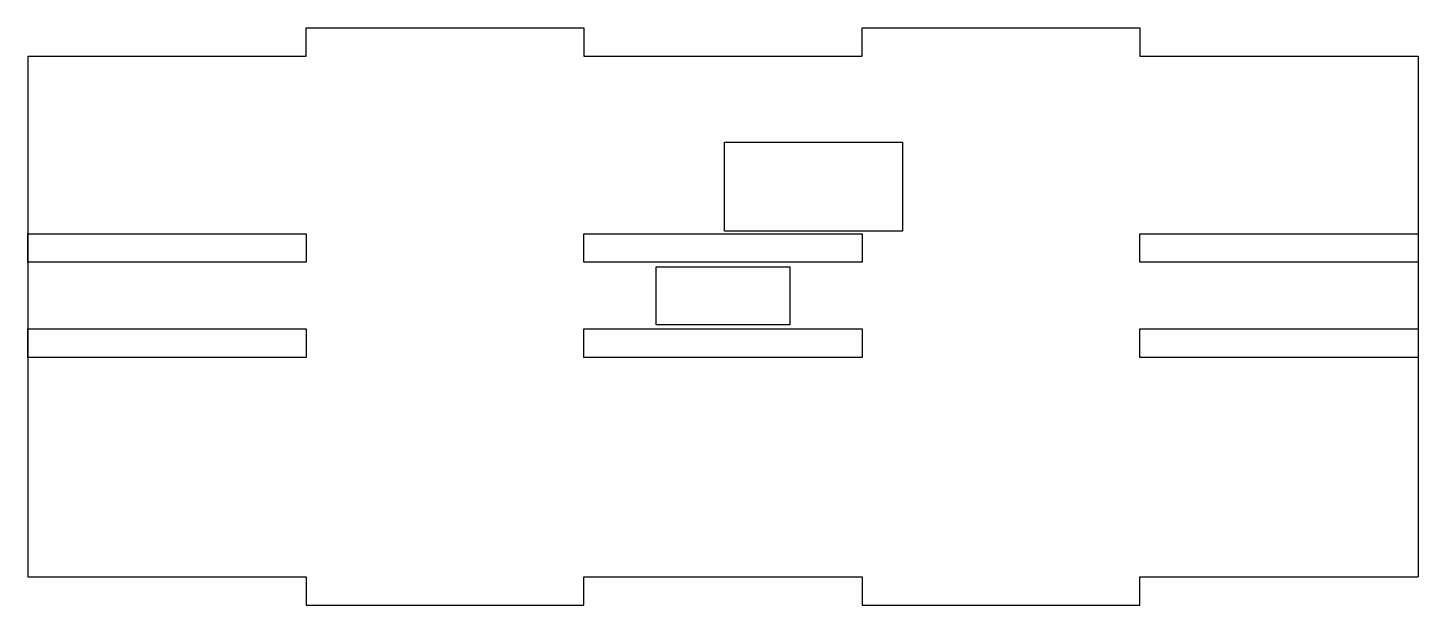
# Model space of a CAD drawing. Header units: millimetres. Extents: x -78 to 78, y -32 to 32.
import ezdxf

# ---------------------------------------------------------------- set-up
doc = ezdxf.new("R2010")
doc.units = ezdxf.units.MM
doc.layers.add('Shape2DView', color=7, linetype='CONTINUOUS')

msp = doc.modelspace()

# ---------------------------------------------------------------- linework, layer by layer
at = {"layer": 'Shape2DView'}
for p, q in [((-46.9, 29.3), (-46.9, 32.5)), ((-46.9, 32.5), (-15.65, 32.5)), ((-15.65, 32.5), (-15.65, 29.3)), ((15.65, 29.3), (15.65, 32.5)), ((15.65, 32.5), (46.9, 32.5)), ((46.9, 32.5), (46.9, 29.3)), ((-78.2, 29.3), (-46.9, 29.3)), ((-78.2, 29.3), (-78.2, -29.3)), ((-15.65, 29.3), (15.65, 29.3)), ((46.9, 29.3), (78.2, 29.3)), ((78.2, 29.3), (78.2, -29.3)), ((0.177316, 19.6103), (20.1773, 19.6103)), ((0.177316, 9.61032), (0.177316, 19.6103)), ((20.1773, 19.6103), (20.1773, 9.61032)), ((20.1773, 9.61032), (0.177316, 9.61032)), ((-78.2, 9.3), (-46.9, 9.3)), ((-78.2, 6.1), (-78.2, 9.3)), ((-46.9, 9.3), (-46.9, 6.1)), ((-15.65, 9.3), (15.65, 9.3)), ((-15.65, 6.1), (-15.65, 9.3)), ((15.65, 9.3), (15.65, 6.1)), ((46.9, 9.3), (78.2, 9.3)), ((46.9, 6.1), (46.9, 9.3)), ((78.2, 9.3), (78.2, 6.1)), ((-46.9, 6.1), (-78.2, 6.1)), ((15.65, 6.1), (-15.65, 6.1)), ((-7.5, 5.60609), (7.5, 5.60609)), ((-7.5, -0.930621), (-7.5, 5.60609)), ((7.5, 5.60609), (7.5, -0.930621)), ((78.2, 6.1), (46.9, 6.1)), ((-78.2, -1.4), (-46.9, -1.4)), ((-78.2, -4.6), (-78.2, -1.4)), ((-46.9, -1.4), (-46.9, -4.6)), ((-15.65, -1.4), (15.65, -1.4)), ((-15.65, -4.6), (-15.65, -1.4)), ((7.5, -0.930621), (-7.5, -0.930621)), ((15.65, -1.4), (15.65, -4.6)), ((46.9, -1.4), (78.2, -1.4)), ((46.9, -4.6), (46.9, -1.4)), ((78.2, -1.4), (78.2, -4.6)), ((-46.9, -4.6), (-78.2, -4.6)), ((15.65, -4.6), (-15.65, -4.6)), ((78.2, -4.6), (46.9, -4.6)), ((-78.2, -29.3), (-46.9, -29.3)), ((-46.9, -29.3), (-46.9, -32.5)), ((-15.65, -29.3), (15.65, -29.3)), ((-15.65, -32.5), (-15.65, -29.3)), ((15.65, -29.3), (15.65, -32.5)), ((46.9, -29.3), (78.2, -29.3)), ((46.9, -32.5), (46.9, -29.3)), ((-46.9, -32.5), (-15.65, -32.5)), ((15.65, -32.5), (46.9, -32.5))]:
    msp.add_line(p, q, dxfattribs=at)

doc.saveas('drawing.dxf')
